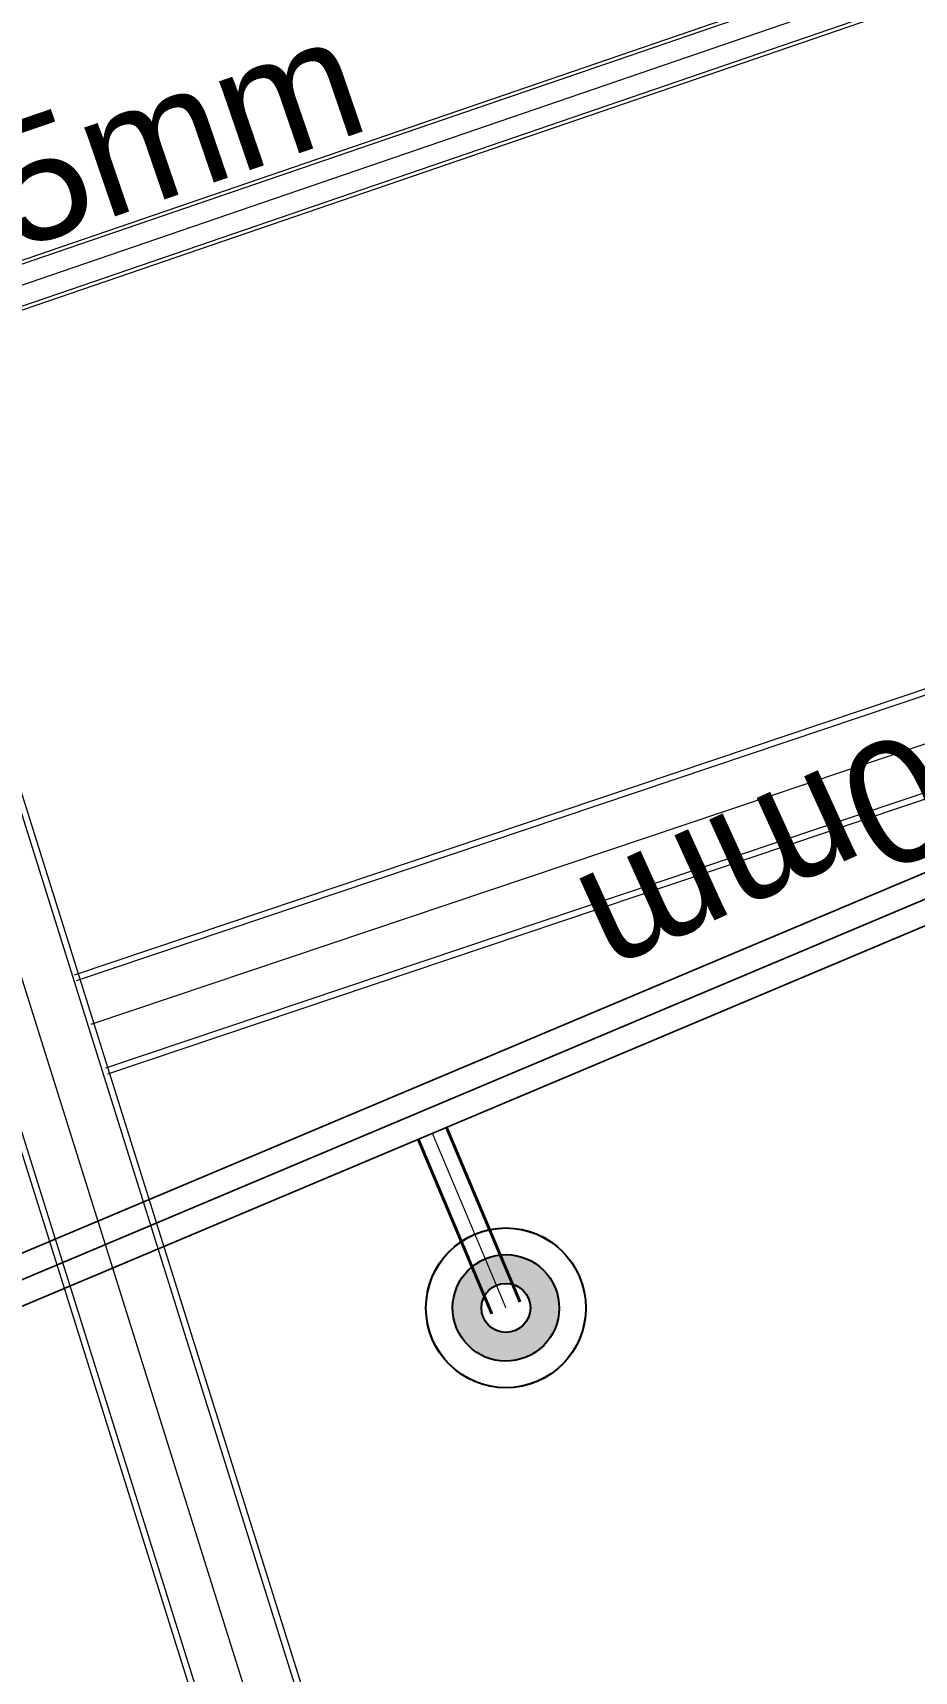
# Model space of a CAD drawing. Header units: inches. Extents: x 257070 to 799932, y -17980 to 269260.
# Drawn here: x 288254 to 289694, y 68335 to 71012 of the extents above; entities that cross this region are included whole.
import ezdxf

# ---------------------------------------------------------------- set-up
doc = ezdxf.new("R2010")
doc.units = ezdxf.units.IN
doc.header["$MEASUREMENT"] = 0
doc.layers.add('0-AES-F-HYDRANT PIPE', color=7, linetype='Continuous', lineweight=15, true_color=0xf57247)
for name, color, linetype in [('0-AES-F-SPRINKLER', 10, 'Continuous'), ('0-aes-ff Nozzel', 30, 'Continuous'), ('0-aes-water curtan pipe', 200, 'Continuous')]:
    doc.layers.add(name, color=color, linetype=linetype)
doc.layers.add('0-AES-F-SPRINKLER PIPE', color=10, linetype='Continuous', lineweight=15)
doc.layers.add('0-aes-FF-Sprinkler Header', color=5, linetype='Continuous', lineweight=0)
doc.layers.add('A', color=7, linetype='Continuous', true_color=0x469d8b)
doc.styles.get("Standard").update_dxf_attribs({"font": 'arial.ttf'})

# ---------------------------------------------------------------- blocks, each defined once
blk = doc.blocks.new('*U775')
at = {"layer": '0-AES-F-SPRINKLER PIPE', "color": 200, "lineweight": 30, "const_width": 2.67}
for points in [[(-1770300, 100034.6), (-1770300, 78335.1)], [(-1770220, 100034.6), (-1770220, 78335.1)]]:
    blk.add_lwpolyline(points, dxfattribs=at)
at = {"layer": '0-AES-F-SPRINKLER PIPE', "color": 252, "lineweight": 30, "const_width": 2.67}
blk.add_lwpolyline([(-1770260, 100034.6), (-1770260, 78335.1)], dxfattribs=at)
blk = doc.blocks.new('*U701')
at = {"layer": '0-aes-FF-Sprinkler Header', "color": 1, "const_width": 5}
for points in [[(12087231.5, -3664418.6), (12087540.8, -3664418.6)], [(12087231.5, -3664468.6), (12087540.8, -3664468.6)]]:
    blk.add_lwpolyline(points, dxfattribs=at)
at = {"layer": '0-aes-FF-Sprinkler Header', "color": 8, "const_width": 2}
blk.add_lwpolyline([(12087231.5, -3664443.6), (12087540.8, -3664443.6)], dxfattribs=at)
blk = doc.blocks.new('Nozzel')
at = {"transparency": 33554585}
h = blk.add_hatch(color=30, dxfattribs=at)
h.dxf.hatch_style = 1
edge = h.paths.add_edge_path()
edge.add_ellipse((-1664094.5, 224268.9), major_axis=(0.9, 87), ratio=1, start_angle=0, end_angle=360)
edge = h.paths.add_edge_path(flags=16)
edge.add_arc((-1664094.5, 224268.9), 40, 0, 360)
blk.add_circle((-1664094.5, 224268.9), 40)
at = {"layer": '0-AES-F-SPRINKLER', "color": 13}
blk.add_circle((-1664094.5, 224268.9), 130.6, dxfattribs=at)
for major_axis, start_param, end_param in [((0.6, 130.5), 1.575618, 7.858803), ((0.9, 87), 1.580914353715009, 7.864099660894595)]:
    blk.add_ellipse((-1664094.5, 224268.9), major_axis=major_axis, ratio=1, start_param=start_param, end_param=end_param, dxfattribs=at)
at = {"layer": '0-AES-F-SPRINKLER PIPE', "lineweight": 30, "rotation": 180}
blk.add_blockref('*U701', (10423137, -3440174.7), dxfattribs=at)

msp = doc.modelspace()

# ---------------------------------------------------------------- linework, layer by layer
at = {"layer": '0-AES-F-HYDRANT PIPE', "ltscale": 1000, "elevation": 0}
for points in [[(298555.3, 199244.9), (306286.9, 191516.7), (303665.6, 186665), (303011.8, 184654.3), (302354.2, 181788.6), (300911.8, 172160.2), (299809.1, 165298.3), (300846.6, 157326.1), (304586, 129961.1), (302207.6, 112262.3), (301265.2, 108100.9), (289058.1, 74315.1), (287799.1, 71124.9), (293802.5, 51995.4), (294242.1, 50433.9), (302061.8, 35081.1), (313355.9, 25400), (316468.5, 29112.6)], [(298560, 199254.3), (306299.3, 191518.5), (303674.8, 186661.1), (303021.5, 184651.6), (302364.1, 181786.7), (300921.7, 172158.6), (299819.3, 165298.1), (300856.5, 157327.4), (304596.1, 129961.1), (302217.5, 112260.5), (301274.8, 108098.1), (289067.5, 74311.6), (287809.7, 71124.6), (293812.1, 51998.3), (294251.5, 50437.6), (302069.9, 35087.4), (313354.7, 25414.2), (316460.8, 29119.1)], [(298513.6, 199173.1), (306187.8, 191502.2), (303591.5, 186696.8), (302934.4, 184675.7), (302275.3, 181803.5), (300832.5, 172172.5), (299728, 165299.5), (300767, 157315.5), (304505, 129961), (302128.5, 112276.5), (301188, 108123.5), (288983, 74343.5), (287714, 71128), (293725.5, 51972.5), (294167, 50404.5), (301997.5, 35030.5), (313365.2, 25286.2), (316530, 29061.1)], [(291840.9, 69139.7), (291383, 70501.6), (288321.2, 69472.1)], [(291831.5, 69136.5), (291376.7, 70489), (288324.4, 69462.6)], [(291760.1, 69112.5), (291329.3, 70393.6), (288348.4, 69391.3)], [(291688.8, 69088.5), (291282, 70298.3), (288372.4, 69320)], [(291679.3, 69085.3), (291275.7, 70285.6), (288375.6, 69310.5)]]:
    msp.add_lwpolyline(points, dxfattribs=at)
for points in [[(298474.8, 199091.3), (306082.6, 191486.8), (303512.8, 186730.5), (302852.1, 184698.5), (302191.5, 181819.4), (300748.2, 172185.6), (299641.8, 165300.8), (300682.5, 157304.2), (304419, 129960.9), (302044.5, 112291.6), (301106, 108147.5), (288903.2, 74373.6), (287630.1, 71147.7, 0.171652), (287628.9, 71114.4), (293643.8, 51948.2), (294087.2, 50373.3), (301929.2, 34976.8), (313375.2, 25165.4), (316595.3, 29006.3)], [(298479.3, 199101), (306095, 191488.6), (303522, 186726.5), (302861.8, 184695.8), (302201.3, 181817.5), (300758.2, 172184), (299652, 165300.6), (300692.4, 157305.6), (304429.1, 129960.9), (302054.4, 112289.8), (301115.7, 108144.7), (288912.6, 74370.1), (287639.4, 71144, 0.171652), (287638.5, 71117.4), (293653.4, 51951), (294096.6, 50377), (301937.2, 34983.1), (313374, 25179.6), (316587.7, 29012.7)]]:
    msp.add_lwpolyline(points, format="xyb", dxfattribs=at)
at = {"layer": '0-AES-F-SPRINKLER PIPE', "ltscale": 1000, "elevation": 0}
for points in [[(289264.2, 59841.7), (285876.5, 69722, -0.414214), (285940.8, 69853.5), (290582.3, 71444.9)], [(289269.8, 59843.7), (285882.2, 69724, -0.414214), (285942.8, 69847.8), (290584.3, 71439.3)], [(289300.6, 59854.2), (285912.9, 69734.5, -0.414214), (285953.3, 69817.1), (290594.8, 71408.5)], [(289331.3, 59864.8), (285943.6, 69745.1, -0.414214), (285963.8, 69786.3), (290605.4, 71377.8)], [(289337, 59866.7), (285949.3, 69747, -0.414214), (285965.8, 69780.7), (290607.3, 71372.1)]]:
    msp.add_lwpolyline(points, format="xyb", dxfattribs=at)
at = {"layer": 'A', "color": 8, "ltscale": 1000}
msp.add_arc((300891.1, 67748.5, 0), 15287.2, 142.91564, 198.59901, dxfattribs=at)

# ---------------------------------------------------------------- block references
at = {"layer": '0-aes-ff Nozzel', "extrusion": (5.49725e-10, -1.30482e-09, 1), "rotation": 292.8458032659068}
msp.add_blockref('Nozzel', (728439.5, -1551695.8, -2.2), dxfattribs=at)
at = {"layer": '0-aes-water curtan pipe', "color": 51, "xscale": -1, "rotation": 292.8458032657958}
msp.add_blockref('*U775', (-479908.8, 1666306.3, 0), dxfattribs=at)

# ---------------------------------------------------------------- texts
at = {"layer": '0-AES-F-SPRINKLER PIPE', "color": 7, "linetype": 'Continuous', "lineweight": -3, "ltscale": 0.9, "insert": (288275.1, 70884.3), "char_height": 200, "width": 685.774, "attachment_point": 2, "rotation": 18.9254}
msp.add_mtext('%%C65mm', dxfattribs=at)
at = {"layer": '0-aes-water curtan pipe', "extrusion": (9.12582e-09, -3.88128e-09, 1), "insert": (289664.9, 69645.9, -2.2), "char_height": 200, "width": 685.774, "attachment_point": 2, "text_direction": (-0.910318, -0.413909, 0)}
msp.add_mtext('%%C40mm', dxfattribs=at)

doc.saveas('drawing.dxf')
